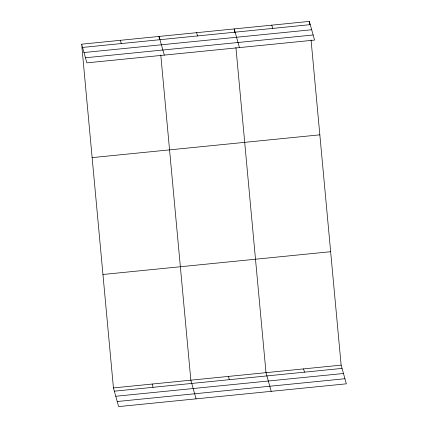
<?xml version="1.0" encoding="UTF-8"?>
<svg xmlns="http://www.w3.org/2000/svg" width="428" height="428" viewBox="0 0 428 428"><rect width="100%" height="100%" fill="white"/><g stroke="black" fill="none" stroke-linecap="round" stroke-linejoin="round"><path stroke-width="0.64" d="M81.652 44.18L309.353 21.4L314.564 40.077L86.863 62.857L81.652 44.18L113.436 387.923L118.647 406.6L346.348 383.82L341.137 365.143L311.07 39.975M82.561 47.438L310.263 24.658M83.979 52.526L311.68 29.746M85.445 57.769L313.146 34.989M92.138 157.616L319.839 134.836M102.945 274.487L330.646 251.707M113.436 387.923L341.137 365.143M114.346 391.181L342.047 368.406M115.763 396.269L343.465 373.494M117.229 401.512L344.931 378.732M271.78 25.161L272.69 28.419M239.423 47.594L234.207 28.917L234.517 32.234M303.564 368.904L304.474 372.162M196.639 32.678L197.549 35.936M271.208 391.336L265.997 372.66L235.924 47.492M164.282 55.11L159.066 36.434L159.376 39.751M228.424 376.421L229.333 379.679M120.359 40.307L121.268 43.565M196.067 398.853L190.851 380.176L160.784 55.009M152.143 384.05L153.053 387.313M309.353 21.4L309.658 24.717"/></g></svg>
